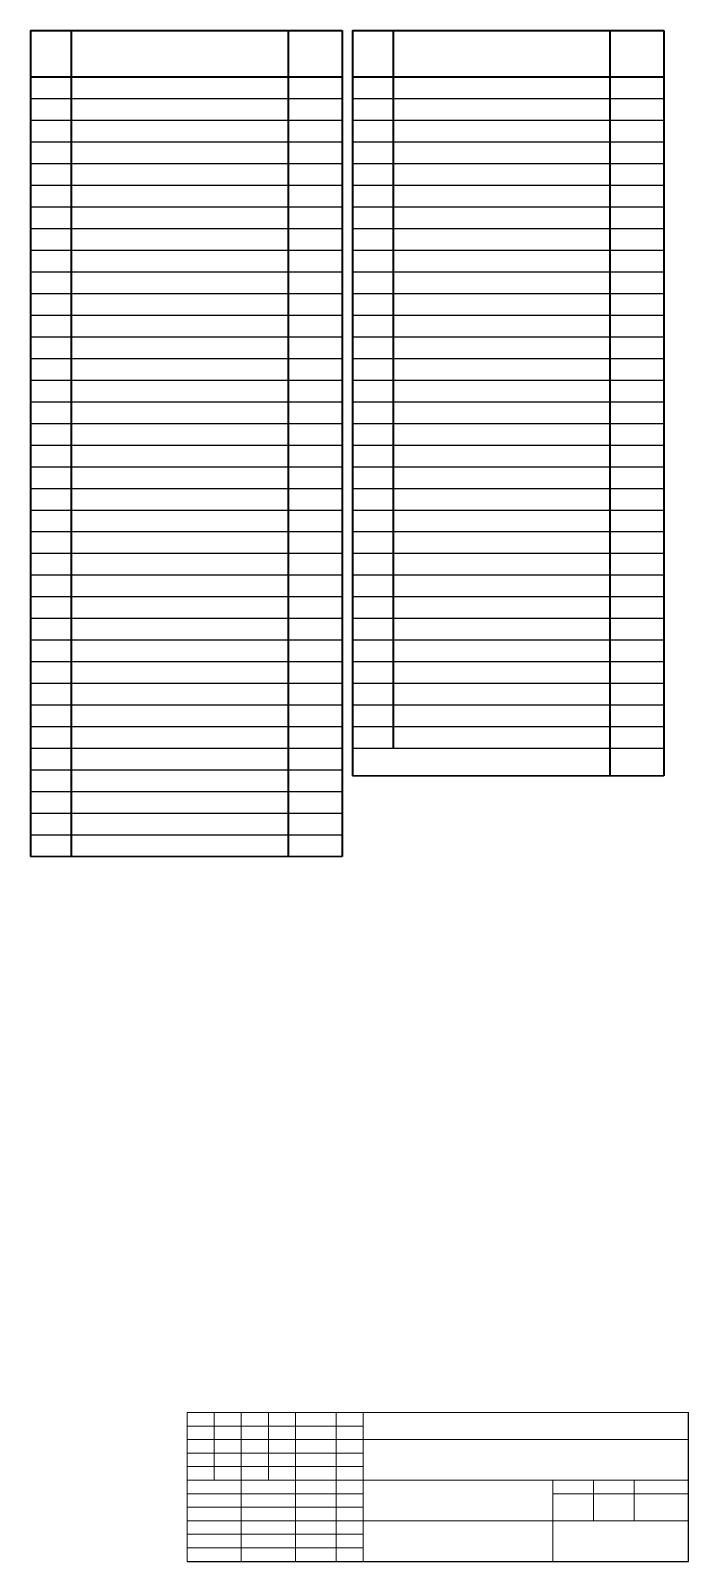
# Model space of a CAD drawing. Header units: metres. Extents: x 0 to 126, y 1 to 57.
# Drawn here: x 101.4 to 125.7, y 0.5 to 57.1 of the extents above; entities that cross this region are included whole.
import ezdxf

# ---------------------------------------------------------------- set-up
doc = ezdxf.new("R2010")
doc.units = ezdxf.units.M
doc.layers.add('Level 63', color=7, linetype='Continuous', lineweight=0)
doc.layers.add('размеры оси', color=163, linetype='Continuous')

msp = doc.modelspace()

# ---------------------------------------------------------------- linework, layer by layer
at = {"color": 0, "linetype": 'ByBlock', "lineweight": 40}
for p, q in [((101.395, 57.084), (112.895, 57.084)), ((101.395, 57.084), (101.395, 26.572)), ((102.895, 57.084), (102.895, 26.572)), ((110.895, 57.084), (110.895, 26.572)), ((112.895, 57.084), (112.895, 26.572)), ((113.273, 57.084), (124.773, 57.084)), ((113.273, 57.084), (113.273, 29.556)), ((114.773, 57.084), (114.773, 30.572)), ((122.773, 57.084), (122.773, 29.556)), ((124.773, 57.084), (124.773, 29.556)), ((101.395, 55.372), (112.895, 55.372)), ((113.273, 55.372), (124.773, 55.372))]:
    msp.add_line(p, q, dxfattribs=at)
at = {"color": 0, "linetype": 'ByBlock', "lineweight": -2}
for p, q in [((101.395, 54.572), (112.895, 54.572)), ((113.273, 54.572), (124.773, 54.572)), ((101.395, 53.772), (112.895, 53.772)), ((113.273, 53.772), (124.773, 53.772)), ((101.395, 52.972), (112.895, 52.972)), ((113.273, 52.972), (124.773, 52.972)), ((101.395, 52.172), (112.895, 52.172)), ((113.273, 52.172), (124.773, 52.172)), ((101.395, 51.372), (112.895, 51.372)), ((113.273, 51.372), (124.773, 51.372)), ((101.395, 50.572), (112.895, 50.572)), ((113.273, 50.572), (124.773, 50.572)), ((101.395, 49.772), (112.895, 49.772)), ((113.273, 49.772), (124.773, 49.772)), ((101.395, 48.972), (112.895, 48.972)), ((113.273, 48.972), (124.773, 48.972)), ((101.395, 48.172), (112.895, 48.172)), ((113.273, 48.172), (124.773, 48.172)), ((101.395, 47.372), (112.895, 47.372)), ((113.273, 47.372), (124.773, 47.372)), ((101.395, 46.572), (112.895, 46.572)), ((113.273, 46.572), (124.773, 46.572)), ((101.395, 45.772), (112.895, 45.772)), ((113.273, 45.772), (124.773, 45.772)), ((101.395, 44.972), (112.895, 44.972)), ((113.273, 44.972), (124.773, 44.972)), ((101.395, 44.172), (112.895, 44.172)), ((113.273, 44.172), (124.773, 44.172)), ((101.395, 43.372), (112.895, 43.372)), ((113.273, 43.372), (124.773, 43.372)), ((101.395, 42.572), (112.895, 42.572)), ((113.273, 42.572), (124.773, 42.572)), ((101.395, 41.772), (112.895, 41.772)), ((113.273, 41.772), (124.773, 41.772)), ((101.395, 40.972), (112.895, 40.972)), ((113.273, 40.972), (124.773, 40.972)), ((101.395, 40.172), (112.895, 40.172)), ((113.273, 40.172), (124.773, 40.172)), ((101.395, 39.372), (112.895, 39.372)), ((113.273, 39.372), (124.773, 39.372)), ((101.395, 38.572), (112.895, 38.572)), ((113.273, 38.572), (124.773, 38.572)), ((101.395, 37.772), (112.895, 37.772)), ((113.273, 37.772), (124.773, 37.772)), ((101.395, 36.972), (112.895, 36.972)), ((113.273, 36.972), (124.773, 36.972)), ((101.395, 36.172), (112.895, 36.172)), ((113.273, 36.172), (124.773, 36.172)), ((101.395, 35.372), (112.895, 35.372)), ((113.273, 35.372), (124.773, 35.372)), ((101.395, 34.572), (112.895, 34.572)), ((113.273, 34.572), (124.773, 34.572)), ((101.395, 33.772), (112.895, 33.772)), ((113.273, 33.772), (124.773, 33.772)), ((101.395, 32.972), (112.895, 32.972)), ((113.273, 32.972), (124.773, 32.972)), ((101.395, 32.172), (112.895, 32.172)), ((113.273, 32.172), (124.773, 32.172)), ((101.395, 31.372), (112.895, 31.372)), ((113.273, 31.372), (124.773, 31.372)), ((101.395, 30.572), (112.895, 30.572)), ((113.273, 30.572), (124.773, 30.572)), ((101.395, 29.772), (112.895, 29.772)), ((101.395, 28.972), (112.895, 28.972)), ((101.395, 28.172), (112.895, 28.172)), ((101.395, 27.372), (112.895, 27.372))]:
    msp.add_line(p, q, dxfattribs=at)
for p, q in [((125.672, 0.526), (125.672, 6.026)), ((107.172, 0.526), (125.672, 0.526))]:
    msp.add_line(p, q)
at = {"layer": 'Level 63', "color": 7, "linetype": 'Continuous', "lineweight": 13}
for p, q in [((107.172, 6.026), (125.672, 6.026)), ((107.172, 6.026), (107.172, 0.526)), ((108.172, 6.026), (108.172, 3.526)), ((109.172, 6.026), (109.172, 0.526)), ((110.172, 6.026), (110.172, 3.526)), ((111.172, 6.026), (111.172, 0.526)), ((112.672, 6.026), (112.672, 0.526)), ((113.672, 6.026), (113.672, 0.526)), ((113.672, 5.026), (125.672, 5.026)), ((107.172, 4.026), (113.672, 4.026)), ((107.172, 3.526), (113.672, 3.526)), ((113.672, 3.526), (125.672, 3.526)), ((120.672, 3.026), (125.672, 3.026)), ((113.672, 2.026), (125.672, 2.026))]:
    msp.add_line(p, q, dxfattribs=at)
at = {"layer": 'Level 63', "color": 7, "linetype": 'Continuous', "lineweight": 0}
for p, q in [((107.172, 5.526), (113.672, 5.526)), ((107.172, 5.026), (113.672, 5.026)), ((107.172, 4.526), (113.672, 4.526)), ((107.172, 3.026), (113.672, 3.026)), ((107.172, 2.526), (113.672, 2.526)), ((107.172, 2.026), (113.672, 2.026)), ((107.172, 1.526), (113.672, 1.526)), ((107.172, 1.026), (113.672, 1.026))]:
    msp.add_line(p, q, dxfattribs=at)
at = {"layer": 'Level 63', "color": 7, "linetype": 'Continuous', "lineweight": 13, "flags": 128}
for points in [[(120.672, 3.526), (120.672, 0.526)], [(122.172, 3.526), (122.172, 2.026)], [(123.672, 3.526), (123.672, 2.026)]]:
    msp.add_lwpolyline(points, dxfattribs=at)
at = {"layer": 'размеры оси', "color": 7, "lineweight": 30}
for p, q in [((113.273, 29.556), (124.773, 29.556)), ((101.395, 26.572), (112.895, 26.572))]:
    msp.add_line(p, q, dxfattribs=at)

doc.saveas('drawing.dxf')
